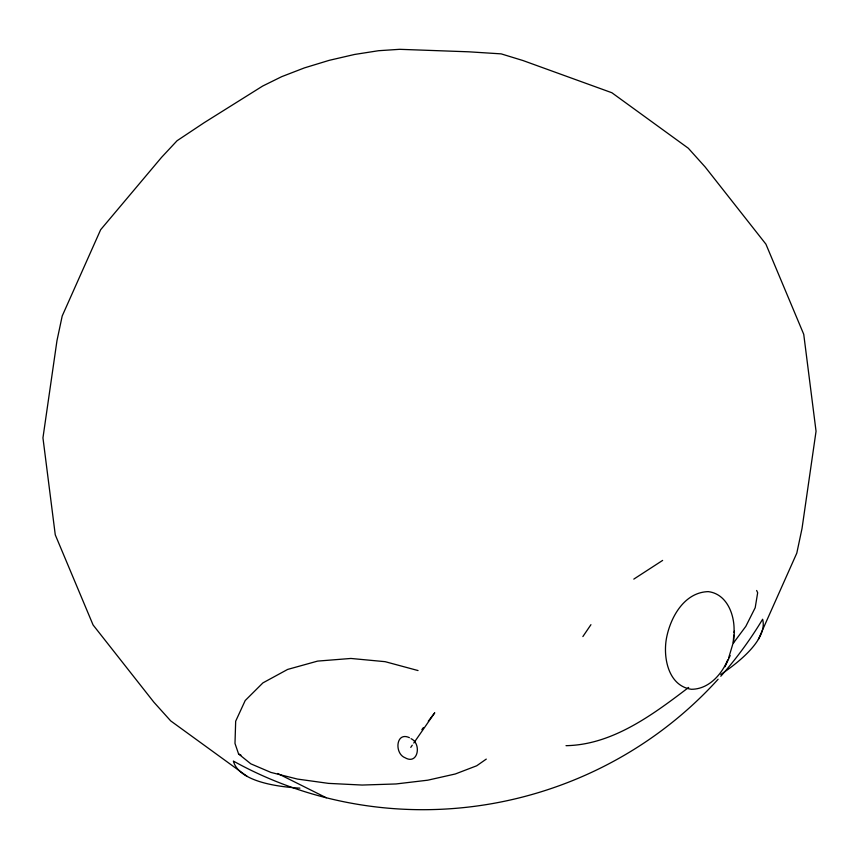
<?xml version="1.0" encoding="UTF-8"?>
<svg xmlns="http://www.w3.org/2000/svg" width="859" height="859" viewBox="0 0 859 859"><rect width="100%" height="100%" fill="white"/><g stroke="black" fill="none" stroke-linecap="round" stroke-linejoin="round"><path stroke-width="1.29" d="M733.156 642.747L733.79 635.123M733.994 632.578C735.079 615.742 727.348 593.956 708.278 591.626C684.355 592.248 670.46 617.181 666.487 638.162C662.89 657.511 668.248 685.879 691.355 689.283C708.525 689.305 721.549 674.745 727.68 659.927M733.403 643.455L734.413 631.172M732.824 644.003L728.754 657.618M758.347 639.407L796.798 553.132L802.027 528.457L816.05 431.261L803.734 334.291L765.917 244.149L705.164 166.979L688.306 148.231L611.866 92.74L523.002 60.549L501.173 53.87L468.756 51.808L399.682 49.317L378.551 50.713L354.52 54.471L329.222 60.334L304.387 67.904L281.698 76.666L262.704 86.029L204.131 122.719L177.083 140.715L161.513 157.401L100.653 229.718L62.202 315.994L56.973 340.658L42.95 437.865L55.266 534.835L93.083 624.976L153.836 702.147L170.694 720.894L247.134 776.386M724.996 666.745L730.182 655.589M582.874 636.562L590.938 624.686M410.774 747.373L412.266 745.204M413.77 743.046L434.751 712.766L428.297 721.206M733.318 643.176L745.827 626.34L755.201 607.71L757.67 592.753L756.639 590.477M421.855 729.645L423.466 727.53M688.66 687.436C653.044 714.484 612.617 744.893 566.017 745.676M486.28 759.098L476.713 765.777L455.313 773.98L427.782 780.187L396.01 783.956L362.144 785.051L328.503 783.376L297.375 779.059L270.875 772.402L250.828 763.834L238.587 753.966L234.99 743.443L235.677 721.195L245.202 700.536L262.918 682.884L287.625 669.429L317.626 661.097L350.891 658.456L385.143 661.677L418.043 670.557M633.802 579.116L662.633 560.412M409.389 737.666C395.827 731.245 394.249 753.536 404.986 757.692C418.097 765.433 421.823 743.583 411.053 738.676M238.587 753.966L240.96 755.147M277.682 773.487L326.27 797.753M720.787 676.248A387.43 374.234 -15 0 0 762.609 619.264A273.957 70.91 -15 0 1 720.744 674.508M718.103 679.244A387.43 374.234 -15 0 1 233.369 761.074A273.957 70.91 -15 0 0 299.888 788.154"/></g></svg>
